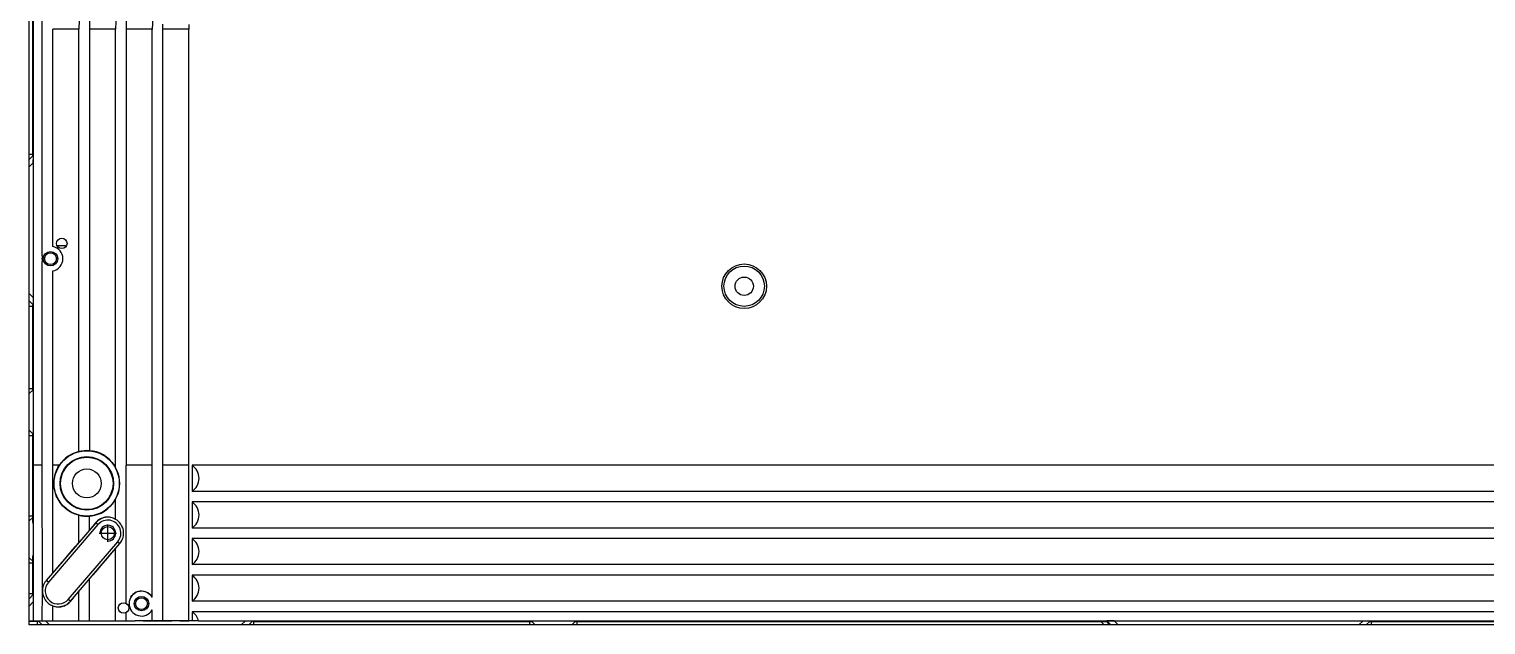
# Model space of a CAD drawing. Extents: x 0 to 1000, y 0 to 562.
# Drawn here: x 0 to 556, y 0 to 227 of the extents above; entities that cross this region are included whole.
import ezdxf

# ---------------------------------------------------------------- set-up
doc = ezdxf.new("R2010")
doc.units = 0
doc.layers.add('CABINET', color=8, linetype='Continuous')

# ---------------------------------------------------------------- blocks, each defined once
blk = doc.blocks.new('UDM_LAMINA_S-MAX')
at = {"layer": 'CABINET'}
for p, q in [((0, 0), (0, 562.5)), ((1.57, 497.91), (1.57, 8.74)), ((5.03, 140.81), (5.03, 421.69)), ((1.32, 346.23), (1.32, 179.65)), ((9.03, 144.42), (9.03, 227.37)), ((19, 227.37), (9.03, 227.37)), ((19, 66.13), (19, 227.37)), ((23, 227.37), (23, 66.46)), ((32.97, 227.37), (23, 227.37)), ((32.97, 60), (32.97, 227.37)), ((36.97, 227.37), (36.97, 60.91)), ((46.94, 227.37), (36.97, 227.37)), ((46.94, 10.55), (46.94, 227.37)), ((50.94, 1.6), (50.94, 227.37)), ((60.91, 227.37), (50.94, 227.37)), ((60.91, 60.91), (60.91, 227.37)), ((0, 179.65), (1.32, 179.65)), ((0, 177.65), (1.54, 179.19)), ((0, 174.82), (1.57, 176.39)), ((10.64, 144.75), (14.25, 144.75)), ((5.03, 60.91), (5.03, 138.71)), ((9.03, 60.91), (9.03, 135.08)), ((1.57, 124.91), (0, 126.48)), ((1.54, 122.11), (0, 123.65)), ((0, 121.65), (1.32, 121.65)), ((1.32, 121.65), (1.32, 90.25)), ((0, 90.25), (1.32, 90.25)), ((0, 88.25), (1.37, 89.62)), ((0, 74.25), (1.37, 72.88)), ((0, 72.25), (1.32, 72.25)), ((1.32, 72.25), (1.32, 41.65)), ((5.03, 60.91), (1.57, 60.91)), ((5.04, 12.92), (5.03, 60.91)), ((9.03, 19.83), (9.03, 60.91)), ((11.51, 60.91), (9.03, 60.91)), ((32.97, 60.91), (32.44, 60.91)), ((36.97, 8.2), (36.97, 60.91)), ((46.94, 60.91), (36.97, 60.91)), ((60.91, 60.91), (50.94, 60.91)), ((60.91, 1.6), (60.91, 60.91)), ((62.21, 60.91), (62.21, 50.94)), ((967.58, 60.91), (62.21, 60.91)), ((965.88, 50.94), (62.21, 50.94)), ((32.97, 40.27), (32.97, 48)), ((62.21, 46.94), (62.21, 36.97)), ((967.69, 46.94), (62.21, 46.94)), ((0, 41.65), (1.32, 41.65)), ((0, 39.65), (1.37, 41.02)), ((25.4, 38.94), (6.53, 16.91)), ((19, 31.46), (19, 41.87)), ((23, 36.13), (23, 41.54)), ((26.2, 38.25), (25.36, 38.98)), ((26.2, 38.25), (7.33, 16.24)), ((26.7, 35), (33.3, 35)), ((30, 31.7), (30, 38.3)), ((964.28, 36.97), (62.21, 36.97)), ((14.92, 9.73), (33.8, 31.75)), ((15.72, 9.04), (34.6, 31.07)), ((32.97, 1.6), (32.97, 29.16)), ((33.8, 31.75), (34.6, 31.06)), ((62.21, 32.97), (62.21, 23)), ((964.3, 32.97), (62.21, 32.97)), ((0, 25.65), (1.37, 24.28)), ((0, 23.65), (1.32, 23.65)), ((1.32, 23.65), (1.32, 12)), ((972.32, 23), (62.21, 23)), ((7.33, 16.24), (6.53, 16.92)), ((23, 1.6), (23, 17.53)), ((62.21, 19), (62.21, 9.03)), ((975.74, 19), (62.21, 19)), ((0, 12), (1.32, 12)), ((0, 10), (1.54, 11.54)), ((5.03, 1.6), (5.04, 13.04)), ((19, 1.6), (19, 12.86)), ((0, 7.17), (1.57, 8.74)), ((1.57, 8.74), (1.57, 1.57)), ((9.03, 1.6), (9.03, 7.31)), ((15.78, 9), (14.92, 9.73)), ((46.94, 1.6), (46.94, 5.71)), ((952.49, 9.03), (62.21, 9.03)), ((0, 1.57), (1.57, 1.57)), ((3, 1.32), (0, 1.32)), ((1000, 0), (0, 0)), ((3, 1.32), (3, 0)), ((5, 0), (3.46, 1.54)), ((5.03, 1.6), (9.03, 1.6)), ((6.26, 1.57), (29.5, 1.57)), ((7.83, 0), (6.41, 1.41)), ((19, 1.6), (23, 1.6)), ((32.97, 1.6), (36.97, 1.6)), ((36.97, 1.6), (36.97, 4.7)), ((57.39, 1.57), (40.43, 1.57)), ((46.94, 1.6), (50.94, 1.6)), ((64.6, 1.57), (57.44, 1.57)), ((62.21, 1.6), (60.91, 1.6)), ((62.21, 5.03), (62.21, 1.6)), ((953.55, 5.03), (62.21, 5.03)), ((64.6, 1.57), (62.21, 1.6)), ((64.6, 1.57), (82.49, 1.57)), ((82.49, 1.57), (80.92, 0)), ((82.49, 1.57), (917.51, 1.57)), ((85.29, 1.54), (83.75, 0)), ((85.75, 0), (85.75, 1.32)), ((85.75, 1.32), (191, 1.32)), ((191, 0), (191, 1.32)), ((193, 0), (191.63, 1.37)), ((207, 0), (208.37, 1.37)), ((209, 1.32), (408.7, 1.32)), ((209, 0), (209, 1.32)), ((408.7, 1.32), (409.96, 0)), ((411.05, 1.54), (410.78, 1.36)), ((410.78, 1.36), (412.08, 0)), ((412.59, 0), (411.05, 1.54)), ((415.42, 0), (413.84, 1.57)), ((508.74, 1.57), (507.17, 0)), ((511.54, 1.54), (510, 0)), ((512, 1.32), (658.7, 1.32)), ((512, 0), (512, 1.32))]:
    blk.add_line(p, q, dxfattribs=at)
for points in [[(50.94, 227.37), (50.99, 229.23)], [(60.96, 229.1), (60.91, 227.37)], [(1.32, 179.65), (1.32, 179.56), (1.32, 179.48), (1.32, 179.39), (1.32, 179.31), (1.33, 179.24), (1.33, 179.18), (1.33, 179.12), (1.33, 179.07)], [(1.57, 124.91), (1.57, 124.72), (1.57, 124.53), (1.57, 124.35), (1.57, 124.16), (1.57, 123.7), (1.57, 123.24), (1.56, 122.77), (1.55, 122.31)], [(1.32, 121.99), (1.32, 121.95), (1.32, 121.91), (1.32, 121.87), (1.32, 121.82), (1.32, 121.78), (1.32, 121.74), (1.32, 121.69), (1.32, 121.65)], [(1.32, 90.25), (1.32, 90.12), (1.32, 89.99), (1.33, 89.88), (1.33, 89.78), (1.33, 89.69), (1.33, 89.63), (1.33, 89.6), (1.33, 89.58)], [(1.33, 72.92), (1.33, 72.9), (1.33, 72.87), (1.33, 72.81), (1.33, 72.72), (1.33, 72.62), (1.32, 72.51), (1.32, 72.38), (1.32, 72.25)], [(19, 66.13), (17.9, 65.85), (16.84, 65.45), (15.82, 64.94), (14.84, 64.34), (13.89, 63.61), (13, 62.79), (12.21, 61.88), (11.51, 60.91)], [(32.44, 60.91), (31.6, 62.07), (30.62, 63.13), (29.52, 64.07), (28.32, 64.87), (27.07, 65.51), (25.75, 65.99), (24.38, 66.31), (23, 66.46)], [(19, 41.87), (17.61, 42.25), (16.27, 42.82), (15.01, 43.55), (13.84, 44.42), (12.76, 45.48), (11.81, 46.65), (11.01, 47.93), (10.37, 49.3), (9.9, 50.74), (9.61, 52.23), (9.49, 53.75), (9.55, 55.26), (9.64, 56.01), (9.78, 56.75), (9.97, 57.49), (10.19, 58.21), (10.46, 58.91), (10.77, 59.6), (11.12, 60.27), (11.51, 60.91)], [(62.21, 50.94), (62.74, 51.4), (63.23, 51.91), (63.67, 52.47), (64.04, 53.07), (64.37, 53.74), (64.61, 54.45), (64.76, 55.18), (64.81, 55.92), (64.76, 56.67), (64.61, 57.4), (64.37, 58.1), (64.04, 58.78), (63.67, 59.38), (63.23, 59.93), (62.74, 60.44), (62.21, 60.91)], [(23, 41.54), (24.52, 41.71), (26.01, 42.09), (27.44, 42.66), (28.79, 43.42), (30.05, 44.36), (31.18, 45.45), (32.16, 46.68), (32.97, 48)], [(62.21, 36.97), (62.74, 37.43), (63.23, 37.94), (63.67, 38.5), (64.04, 39.1), (64.37, 39.77), (64.61, 40.48), (64.76, 41.21), (64.81, 41.95), (64.76, 42.7), (64.61, 43.43), (64.37, 44.13), (64.04, 44.81), (63.67, 45.41), (63.23, 45.96), (62.74, 46.47), (62.21, 46.94)], [(1.32, 41.65), (1.32, 41.52), (1.32, 41.39), (1.33, 41.28), (1.33, 41.18), (1.33, 41.09), (1.33, 41.03), (1.33, 41), (1.33, 40.98)], [(1.48, 38.69), (1.47, 39.23), (1.46, 39.7), (1.44, 40.11), (1.43, 40.45), (1.42, 40.71), (1.4, 40.89), (1.39, 41), (1.37, 41.02)], [(32.97, 40.27), (32.54, 40.51), (32.1, 40.71), (31.63, 40.87), (31.16, 40.99), (30.64, 41.08), (30.11, 41.12), (29.58, 41.11), (29.05, 41.05), (28.52, 40.95), (28, 40.79), (27.49, 40.59), (27.01, 40.35), (26.55, 40.06), (26.12, 39.73), (25.72, 39.37), (25.36, 38.98)], [(19, 31.47), (17.72, 30.04), (16.46, 28.6), (15.2, 27.15), (13.96, 25.7), (12.71, 24.24), (11.47, 22.78), (10.24, 21.31), (9.03, 19.83)], [(23, 17.53), (24.27, 18.96), (25.54, 20.39), (26.79, 21.84), (28.04, 23.29), (29.28, 24.75), (30.52, 26.21), (31.75, 27.69), (32.97, 29.17)], [(62.21, 23), (62.74, 23.46), (63.23, 23.97), (63.67, 24.53), (64.04, 25.13), (64.37, 25.8), (64.61, 26.51), (64.76, 27.24), (64.81, 27.98), (64.76, 28.73), (64.61, 29.46), (64.37, 30.16), (64.04, 30.84), (63.67, 31.44), (63.23, 31.99), (62.74, 32.5), (62.21, 32.97)], [(1.33, 24.32), (1.33, 24.3), (1.33, 24.27), (1.33, 24.21), (1.33, 24.12), (1.33, 24.02), (1.32, 23.91), (1.32, 23.78), (1.32, 23.65)], [(1.37, 24.28), (1.39, 24.3), (1.4, 24.41), (1.42, 24.59), (1.43, 24.85), (1.44, 25.19), (1.46, 25.6), (1.47, 26.07), (1.48, 26.61)], [(6.53, 16.91), (6.36, 16.7), (6.19, 16.49), (6.04, 16.26), (5.9, 16.03), (5.54, 15.3), (5.27, 14.53), (5.1, 13.73), (5.04, 12.92)], [(62.21, 9.03), (62.74, 9.49), (63.23, 10), (63.67, 10.56), (64.04, 11.16), (64.37, 11.83), (64.61, 12.54), (64.76, 13.27), (64.81, 14.01), (64.76, 14.75), (64.61, 15.49), (64.37, 16.19), (64.04, 16.87), (63.67, 17.47), (63.23, 18.02), (62.74, 18.53), (62.21, 19)], [(1.32, 12), (1.32, 11.91), (1.32, 11.83), (1.32, 11.74), (1.32, 11.66), (1.33, 11.59), (1.33, 11.53), (1.33, 11.47), (1.33, 11.42)], [(5.04, 13.04), (5.12, 12.12), (5.33, 11.22), (5.68, 10.35), (6.14, 9.55), (6.42, 9.18), (6.73, 8.83), (7.06, 8.5), (7.41, 8.2), (7.79, 7.93), (8.19, 7.69), (8.6, 7.48), (9.03, 7.31)], [(15.78, 9), (15.98, 9.24), (16.19, 9.49), (16.4, 9.74), (16.61, 9.99), (17.21, 10.7), (17.81, 11.42), (18.41, 12.14), (19, 12.87)], [(38.77, 10.66), (39.13, 11.17), (39.55, 11.63), (40.03, 12.03), (40.56, 12.37), (41.13, 12.64), (41.73, 12.83), (42.35, 12.93), (42.98, 12.95), (43.6, 12.89), (44.2, 12.75), (44.77, 12.54), (45.31, 12.24), (45.8, 11.9), (46.23, 11.49), (46.62, 11.04), (46.94, 10.55)], [(9.03, 7.31), (9.43, 7.16), (9.84, 7.04), (10.26, 6.95), (10.68, 6.9), (11.15, 6.87), (11.62, 6.89), (12.08, 6.94), (12.54, 7.02), (13.01, 7.15), (13.46, 7.31), (13.9, 7.51), (14.32, 7.75), (14.72, 8.02), (15.1, 8.32), (15.45, 8.64), (15.78, 9)], [(3, 1.32), (3.04, 1.32), (3.09, 1.32), (3.13, 1.32), (3.17, 1.32), (3.22, 1.32), (3.26, 1.32), (3.3, 1.32), (3.34, 1.32)], [(64.6, 1.57), (64.42, 2.09), (64.21, 2.59), (63.95, 3.06), (63.65, 3.52), (63.33, 3.94), (62.98, 4.32), (62.61, 4.69), (62.21, 5.03)], [(82.49, 1.57), (82.68, 1.57), (82.87, 1.57), (83.05, 1.57), (83.24, 1.57), (83.7, 1.57), (84.16, 1.57), (84.63, 1.56), (85.09, 1.55)], [(85.41, 1.32), (85.45, 1.32), (85.49, 1.32), (85.53, 1.32), (85.58, 1.32), (85.62, 1.32), (85.66, 1.32), (85.71, 1.32), (85.75, 1.32)], [(191, 1.32), (191.13, 1.32), (191.26, 1.32), (191.37, 1.33), (191.47, 1.33), (191.56, 1.33), (191.62, 1.33), (191.65, 1.33), (191.67, 1.33)], [(208.33, 1.33), (208.35, 1.33), (208.38, 1.33), (208.44, 1.33), (208.53, 1.33), (208.63, 1.33), (208.74, 1.32), (208.87, 1.32), (209, 1.32)], [(408.7, 1.32), (409.14, 1.32), (409.54, 1.33), (409.9, 1.33), (410.2, 1.33), (410.44, 1.34), (410.62, 1.34), (410.74, 1.35), (410.78, 1.36)], [(413.84, 1.57), (413.3, 1.57), (412.78, 1.57), (412.3, 1.57), (411.88, 1.56), (411.54, 1.56), (411.28, 1.55), (411.11, 1.54), (411.05, 1.54)], [(508.74, 1.57), (508.93, 1.57), (509.12, 1.57), (509.3, 1.57), (509.49, 1.57), (509.95, 1.57), (510.41, 1.57), (510.88, 1.56), (511.34, 1.55)], [(511.66, 1.32), (511.7, 1.32), (511.74, 1.32), (511.78, 1.32), (511.83, 1.32), (511.87, 1.32), (511.91, 1.32), (511.96, 1.32), (512, 1.32)]]:
    blk.add_lwpolyline(points, dxfattribs=at)
for centre, radius in [((12.45, 145.6), 2), ((8.15, 139.75), 2.75), ((8.15, 139.75), 2.25), ((272.72, 129.25), 8.5), ((272.72, 129.25), 7.7), ((272.72, 129.25), 3.5), ((22, 54), 12.46), ((22, 54), 10.2), ((22, 54), 10), ((22, 54), 5.5), ((30, 35), 2.5), ((36, 6.45), 2), ((42.85, 8.13), 2.75), ((42.85, 8.13), 2.25)]:
    blk.add_circle(centre, radius, dxfattribs=at)
for centre, radius, start, end in [((88.85, 227.37), 69.85, 89.9968, 179.9973), ((88.85, 227.37), 65.85, 89.9968, 179.9972), ((88.85, 227.37), 55.88, 89.9963, 179.9969), ((88.85, 227.37), 51.88, 89.9961, 179.9965), ((88.85, 227.37), 41.91, 89.997, 179.9958), ((-205.19, 176.42), 206.76, -0.0085, 0.2956), ((8.65, 139.76), 3.77, 163.7768, 179.9472), ((8.65, 139.76), 3.77, -179.9472, -163.7768), ((8.15, 139.75), 4.75, -79.3535, 79.3535), ((22, 54), 12.5, 85.4208, 103.8961), ((21.99, 54.24), 12.39, 27.6593, 32.5449), ((22, 54), 12.5, -28.6613, 28.6613), ((22, 54), 12.5, -103.8961, -85.4208), ((245.06, -145.73), 287.03, 139.9465, 140.6854), ((30, 35), 6.05, 60.6034, 139.3987), ((30, 35), 5, -40.6013, 139.3987), ((30, 35), 6.05, -40.5247, 60.6152), ((30, 35), 3, -90, 180), ((11.13, 12.98), 5, 139.3987, -40.6013), ((42.85, 8.13), 4.75, 30.5937, -30.5937), ((11.13, 12.98), 6.05, -110.3218, -40.6013), ((0.37, 439.68), 438.11, -89.8436, -89.5231), ((1.69, 274.14), 272.56, -89.5093, -89.2975), ((13.13, 343.88), 342.31, -90.6874, -90.1075), ((14.51, 399.08), 397.51, -89.8522, -89.3528), ((27.1, 343.88), 342.31, -90.6874, -90.1075), ((28.48, 399.08), 397.51, -89.8522, -89.3528), ((41.08, 343.88), 342.31, -90.6874, -90.1075), ((42.45, 399.08), 397.51, -89.8522, -89.3528), ((55.05, 343.88), 342.31, -90.6874, -90.1075), ((56.43, 398.09), 396.52, -89.8529, -89.3522)]:
    blk.add_arc(centre, radius, start, end, dxfattribs=at)

msp = doc.modelspace()

# ---------------------------------------------------------------- block references
at = {"layer": 'CABINET'}
msp.add_blockref('UDM_LAMINA_S-MAX', (0, 0), dxfattribs=at)

doc.saveas('drawing.dxf')
